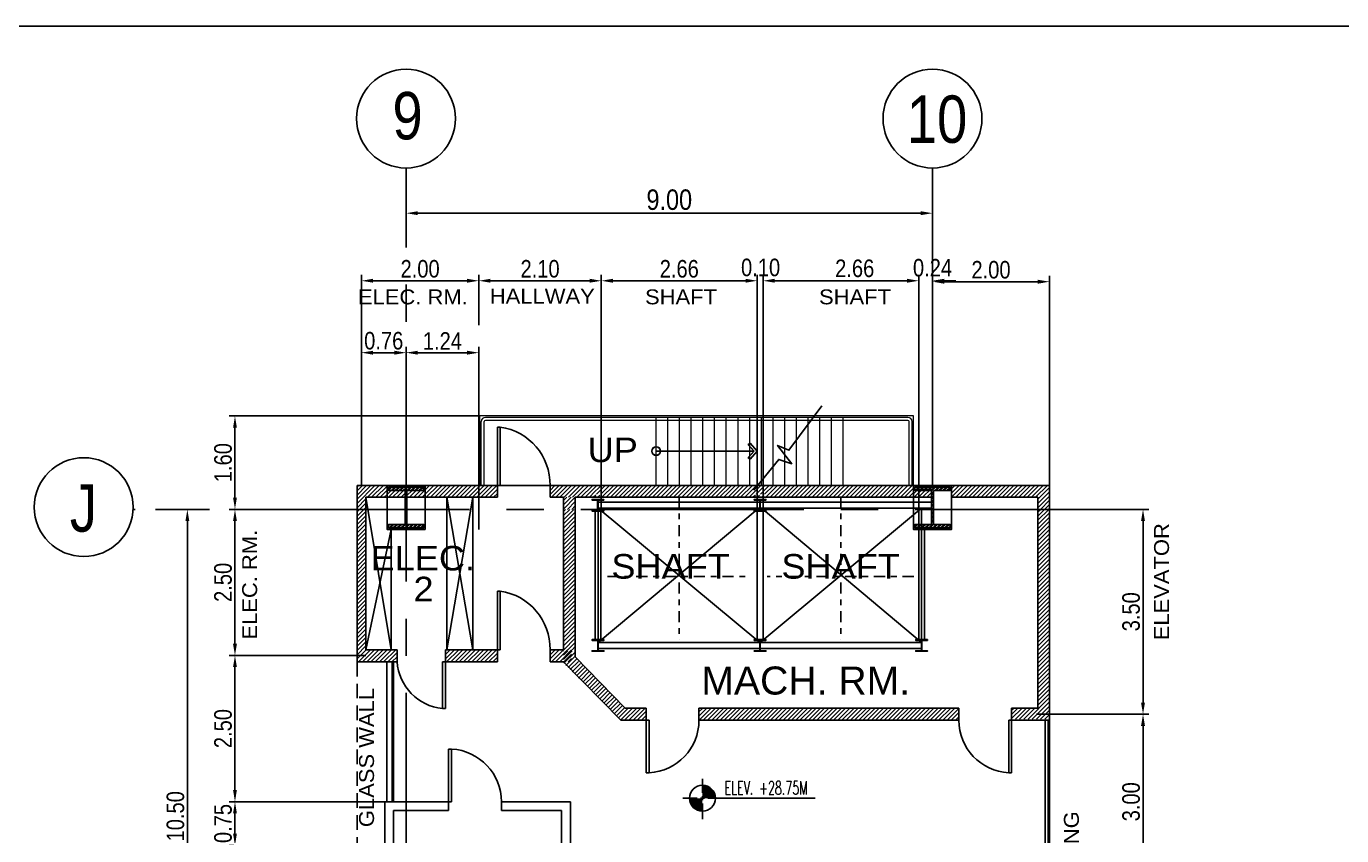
# Model space of a CAD drawing. Header units: millimetres. Extents: x 2148 to 2681, y 758 to 986.
# Drawn here: x 2431.33 to 2453.82, y 893.99 to 907.84 of the extents above; entities that cross this region are included whole.
import ezdxf

# ---------------------------------------------------------------- set-up
doc = ezdxf.new("R2010")
doc.units = ezdxf.units.MM
for name, pattern in [('27-A-2008-DD$0$a1-14 lvl 14-36$0$xa-fp_t1_l14-36$0$HIDDEN', [0.375, 0.25, -0.125]), ('CENTER2', [28.575, 19.05, -3.175, 3.175, -3.175]), ('PHANTOMX2', [5, 2.5, -0.5, 0.5, -0.5, 0.5, -0.5])]:
    doc.linetypes.add(name, pattern=pattern)
for name, color, linetype in [('A-FLOR-STRS', 1, 'Continuous'), ('A-Hatch', 253, 'Continuous'), ('A-Stairs', 1, 'Continuous'), ('A-Wall', 4, 'Continuous'), ('A-wdw-glaz', 2, 'Continuous'), ('ar elev', 2, 'Continuous'), ('at_Entity', 7, 'Continuous'), ('cladding', 2, 'Continuous'), ('COL-EX', 2, 'Continuous'), ('COLUMN', 7, 'Continuous'), ('DIM', 20, 'Continuous'), ('ELAYOUT', 4, 'Continuous'), ('FIXTURE', 1, 'Continuous'), ('grid', 241, 'PHANTOMX2'), ('HATCH', 8, 'Continuous'), ('Layer1', 5, 'Continuous'), ('p-boarder', 2, 'Continuous'), ('QUOTE', 2, 'Continuous'), ('S_GRID LINES', 252, 'Continuous'), ('TEXT', 6, 'Continuous'), ('wall', 4, 'Continuous')]:
    doc.layers.add(name, color=color, linetype=linetype)
doc.styles.add('100', font='SIMPLEX.shx', dxfattribs={"height": 0.25})
doc.styles.add('ARIALNW', font='ARIALN.TTF')
doc.styles.add('MMTX$0$ESMX$0$X-OPTA1D', font='x-opta1d')
doc.styles.add('SWISS', font='swissl.ttf')
doc.dimstyles.new('DIM 100', dxfattribs={"dimtxt": 0.2, "dimasz": 0.2, "dimexe": 0.1, "dimexo": 0, "dimgap": 0.05, "dimtad": 1, "dimzin": 0, "dimdsep": 46, "dimtxsty": 'ARIALNW', "dimcen": 0.09, "dimclrd": 6, "dimclre": 6, "dimclrt": 13, "dimadec": 0, "dimazin": 0, "dimtfac": 1, "dimtofl": 0, "dimtmove": 2, "dimatfit": 3, "dimfxl": 1, "dimtolj": 1, "dimtzin": 0, "dimarcsym": 0})
pattern_1 = [(45, (147.662153, 5.05453), (-0.03367596045, 0.03367596045), []), (45, (147.684603, 5.05453), (-0.03367596045, 0.03367596045), [])]
pattern_2 = [(45, (-16.12157, 2.38115), (-0.0359210245, 0.0359210245), [])]

# ---------------------------------------------------------------- blocks, each defined once
blk = doc.blocks.new('A$C1DB67A09')
at = {"layer": 'wall', "color": 16, "linetype": 'ByBlock', "ltscale": 1.5, "elevation": 0}
blk.add_lwpolyline([(9.492, -81.28), (106.692, -81.28), (106.692, -9.48), (9.492, -9.48)], close=True, dxfattribs=at)
blk = doc.blocks.new('*D2625')
at = {"layer": 'Defpoints', "color": 0, "linetype": 'ByBlock', "ltscale": 0.5, "transparency": 16777216}
for p in [(2446.823, 904.669), (2446.823, 904.642), (2437.823, 904.317)]:
    blk.add_point(p, dxfattribs=at)
at = {"layer": 'ELAYOUT', "color": 6, "linetype": 'ByBlock', "lineweight": -2, "ltscale": 0.5, "transparency": 16777216}
for p, q in [((2437.823, 904.317), (2437.823, 904.742)), ((2438.023, 904.642), (2446.623, 904.642)), ((2446.823, 904.669), (2446.823, 904.542))]:
    blk.add_line(p, q, dxfattribs=at)
at = {"layer": 'ELAYOUT', "color": 6, "linetype": 'ByBlock', "ltscale": 0.5, "transparency": 16777216}
for points in [[(2438.023, 904.675), (2438.023, 904.609), (2437.823, 904.642)], [(2446.623, 904.675), (2446.623, 904.609), (2446.823, 904.642)]]:
    blk.add_solid(points, dxfattribs=at)
at = {"layer": 'ELAYOUT', "color": 13, "linetype": 'ByBlock', "ltscale": 0.5, "transparency": 16777216, "insert": (2442.323, 904.871), "char_height": 0.35, "attachment_point": 5, "style": 'ARIALNW'}
blk.add_mtext('\\A1;9.00', dxfattribs=at)
blk = doc.blocks.new('*D2626')
at = {"layer": 'Defpoints', "color": 0, "transparency": 16777216}
for p in [(2437.059, 902.256), (2437.059, 899.983, 0), (2437.823, 899.983)]:
    blk.add_point(p, dxfattribs=at)
at = {"layer": 'FIXTURE', "color": 6, "lineweight": -2, "transparency": 16777216}
for p, q in [((2437.059, 899.983), (2437.059, 902.356)), ((2437.623, 902.256), (2437.259, 902.256)), ((2437.823, 899.983), (2437.823, 902.356))]:
    blk.add_line(p, q, dxfattribs=at)
at = {"layer": 'FIXTURE', "color": 6, "transparency": 16777216}
for points in [[(2437.259, 902.289), (2437.259, 902.222), (2437.059, 902.256)], [(2437.623, 902.289), (2437.623, 902.222), (2437.823, 902.256)]]:
    blk.add_solid(points, dxfattribs=at)
at = {"layer": 'FIXTURE', "color": 13, "transparency": 16777216, "insert": (2437.441, 902.459), "char_height": 0.3, "attachment_point": 5, "style": 'ARIALNW'}
blk.add_mtext('\\A1;0.76', dxfattribs=at)
blk = doc.blocks.new('*D2627')
at = {"layer": 'Defpoints', "color": 0, "transparency": 16777216}
for p in [(2437.823, 902.256), (2437.823, 901.177, 0), (2439.066, 899.233, 0)]:
    blk.add_point(p, dxfattribs=at)
at = {"layer": 'FIXTURE', "color": 6, "lineweight": -2, "transparency": 16777216}
for p, q in [((2437.823, 901.177), (2437.823, 902.356)), ((2438.866, 902.256), (2438.023, 902.256)), ((2439.066, 899.233), (2439.066, 902.356))]:
    blk.add_line(p, q, dxfattribs=at)
at = {"layer": 'FIXTURE', "color": 6, "transparency": 16777216}
for points in [[(2438.023, 902.289), (2438.023, 902.222), (2437.823, 902.256)], [(2438.866, 902.289), (2438.866, 902.222), (2439.066, 902.256)]]:
    blk.add_solid(points, dxfattribs=at)
at = {"layer": 'FIXTURE', "color": 13, "transparency": 16777216, "insert": (2438.444, 902.456), "char_height": 0.3, "attachment_point": 5, "style": 'ARIALNW'}
blk.add_mtext('\\A1;1.24', dxfattribs=at)
blk = doc.blocks.new('*D2628')
at = {"layer": 'Defpoints', "color": 0, "transparency": 16777216}
for p in [(2436.867, 899.576, 0), (2434.898, 897.077), (2437.134, 897.077)]:
    blk.add_point(p, dxfattribs=at)
at = {"layer": 'FIXTURE', "color": 6, "lineweight": -2, "transparency": 16777216}
for p, q in [((2436.867, 899.576), (2434.798, 899.576)), ((2434.898, 899.376), (2434.898, 897.277)), ((2437.134, 897.077), (2434.798, 897.077))]:
    blk.add_line(p, q, dxfattribs=at)
at = {"layer": 'FIXTURE', "color": 6, "transparency": 16777216}
for points in [[(2434.865, 899.376), (2434.931, 899.376), (2434.898, 899.576)], [(2434.865, 897.277), (2434.931, 897.277), (2434.898, 897.077)]]:
    blk.add_solid(points, dxfattribs=at)
at = {"layer": 'FIXTURE', "color": 13, "transparency": 16777216, "insert": (2434.695, 898.327), "char_height": 0.3, "attachment_point": 5, "rotation": 90, "style": 'ARIALNW'}
blk.add_mtext('\\A1;2.50', dxfattribs=at)
blk = doc.blocks.new('*D2629')
at = {"layer": 'Defpoints', "color": 0, "transparency": 16777216}
for p in [(2448.599, 896.072, 0), (2450.422, 896.072), (2449.25, 893.075)]:
    blk.add_point(p, dxfattribs=at)
at = {"layer": 'FIXTURE', "color": 6, "lineweight": -2, "transparency": 16777216}
for p, q in [((2448.599, 896.072), (2450.522, 896.072)), ((2450.422, 893.275), (2450.422, 895.872)), ((2449.25, 893.075), (2450.522, 893.075))]:
    blk.add_line(p, q, dxfattribs=at)
at = {"layer": 'FIXTURE', "color": 6, "transparency": 16777216}
for points in [[(2450.388, 895.872), (2450.455, 895.872), (2450.422, 896.072)], [(2450.388, 893.275), (2450.455, 893.275), (2450.422, 893.075)]]:
    blk.add_solid(points, dxfattribs=at)
at = {"layer": 'FIXTURE', "color": 13, "transparency": 16777216, "insert": (2450.219, 894.574), "char_height": 0.3, "attachment_point": 5, "rotation": 90, "style": 'ARIALNW'}
blk.add_mtext('\\A1;3.00', dxfattribs=at)
blk = doc.blocks.new('*D2630')
at = {"layer": 'Defpoints', "color": 0, "transparency": 16777216}
for p in [(2447.979, 899.576, 0), (2450.422, 899.576), (2448.599, 896.072, 0)]:
    blk.add_point(p, dxfattribs=at)
at = {"layer": 'FIXTURE', "color": 6, "lineweight": -2, "transparency": 16777216}
for p, q in [((2447.979, 899.576), (2450.522, 899.576)), ((2450.422, 896.272), (2450.422, 899.376)), ((2448.599, 896.072), (2450.522, 896.072))]:
    blk.add_line(p, q, dxfattribs=at)
at = {"layer": 'FIXTURE', "color": 6, "transparency": 16777216}
for points in [[(2450.388, 899.376), (2450.455, 899.376), (2450.422, 899.576)], [(2450.388, 896.272), (2450.455, 896.272), (2450.422, 896.072)]]:
    blk.add_solid(points, dxfattribs=at)
at = {"layer": 'FIXTURE', "color": 13, "transparency": 16777216, "insert": (2450.219, 897.824), "char_height": 0.3, "attachment_point": 5, "rotation": 90, "style": 'ARIALNW'}
blk.add_mtext('\\A1;3.50', dxfattribs=at)
blk = doc.blocks.new('*D2631')
at = {"layer": 'Defpoints', "color": 0, "transparency": 16777216}
for p in [(2443.826, 903.486), (2441.161, 899.558, 0), (2443.826, 899.382, 0)]:
    blk.add_point(p, dxfattribs=at)
at = {"layer": 'FIXTURE', "color": 6, "lineweight": -2, "transparency": 16777216}
for p, q in [((2441.161, 899.558), (2441.161, 903.586)), ((2443.826, 899.382), (2443.826, 903.586)), ((2441.361, 903.486), (2443.626, 903.486))]:
    blk.add_line(p, q, dxfattribs=at)
at = {"layer": 'FIXTURE', "color": 6, "transparency": 16777216}
for points in [[(2441.361, 903.52), (2441.361, 903.453), (2441.161, 903.486)], [(2443.626, 903.52), (2443.626, 903.453), (2443.826, 903.486)]]:
    blk.add_solid(points, dxfattribs=at)
at = {"layer": 'FIXTURE', "color": 13, "transparency": 16777216, "insert": (2442.494, 903.689), "char_height": 0.3, "attachment_point": 5, "style": 'ARIALNW'}
blk.add_mtext('\\A1;2.66', dxfattribs=at)
blk = doc.blocks.new('*D2632')
at = {"layer": 'Defpoints', "color": 0, "transparency": 16777216}
for p in [(2443.926, 903.486), (2443.826, 899.382), (2443.926, 899.382, 0)]:
    blk.add_point(p, dxfattribs=at)
at = {"layer": 'FIXTURE', "color": 6, "lineweight": -2, "transparency": 16777216}
for p, q in [((2443.826, 899.382), (2443.826, 903.586)), ((2443.926, 899.382), (2443.926, 903.586)), ((2443.626, 903.486), (2443.426, 903.486)), ((2444.126, 903.486), (2444.326, 903.486))]:
    blk.add_line(p, q, dxfattribs=at)
at = {"layer": 'FIXTURE', "color": 6, "transparency": 16777216}
for points in [[(2443.626, 903.52), (2443.626, 903.453), (2443.826, 903.486)], [(2444.126, 903.52), (2444.126, 903.453), (2443.926, 903.486)]]:
    blk.add_solid(points, dxfattribs=at)
at = {"layer": 'FIXTURE', "color": 13, "transparency": 16777216, "insert": (2443.884, 903.712), "char_height": 0.3, "attachment_point": 5, "style": 'ARIALNW'}
blk.add_mtext('\\A1;0.10', dxfattribs=at)
blk = doc.blocks.new('*D2633')
at = {"layer": 'Defpoints', "color": 0, "transparency": 16777216}
for p in [(2446.588, 903.486), (2443.926, 899.487), (2446.588, 898.864, 0)]:
    blk.add_point(p, dxfattribs=at)
at = {"layer": 'FIXTURE', "color": 6, "lineweight": -2, "transparency": 16777216}
for p, q in [((2443.926, 899.487), (2443.926, 903.586)), ((2446.588, 898.864), (2446.588, 903.586)), ((2444.126, 903.486), (2446.388, 903.486))]:
    blk.add_line(p, q, dxfattribs=at)
at = {"layer": 'FIXTURE', "color": 6, "transparency": 16777216}
for points in [[(2444.126, 903.52), (2444.126, 903.453), (2443.926, 903.486)], [(2446.388, 903.52), (2446.388, 903.453), (2446.588, 903.486)]]:
    blk.add_solid(points, dxfattribs=at)
at = {"layer": 'FIXTURE', "color": 13, "transparency": 16777216, "insert": (2445.493, 903.697), "char_height": 0.3, "attachment_point": 5, "style": 'ARIALNW'}
blk.add_mtext('\\A1;2.66', dxfattribs=at)
blk = doc.blocks.new('*D2634')
at = {"layer": 'Defpoints', "color": 0, "transparency": 16777216}
for p in [(2446.588, 903.486), (2446.823, 899.983, 0), (2446.588, 898.864, 0)]:
    blk.add_point(p, dxfattribs=at)
at = {"layer": 'FIXTURE', "color": 6, "lineweight": -2, "transparency": 16777216}
for p, q in [((2446.588, 898.864), (2446.588, 903.586)), ((2446.823, 899.983), (2446.823, 903.586)), ((2446.388, 903.486), (2446.188, 903.486)), ((2447.023, 903.486), (2447.223, 903.486))]:
    blk.add_line(p, q, dxfattribs=at)
at = {"layer": 'FIXTURE', "color": 6, "transparency": 16777216}
for points in [[(2446.388, 903.52), (2446.388, 903.453), (2446.588, 903.486)], [(2447.023, 903.52), (2447.023, 903.453), (2446.823, 903.486)]]:
    blk.add_solid(points, dxfattribs=at)
at = {"layer": 'FIXTURE', "color": 13, "transparency": 16777216, "insert": (2446.823, 903.707), "char_height": 0.3, "attachment_point": 5, "style": 'ARIALNW'}
blk.add_mtext('\\A1;0.24', dxfattribs=at)
blk = doc.blocks.new('*D2636')
at = {"layer": 'Defpoints', "color": 0, "transparency": 16777216}
for p in [(2433.54, 899.576, 0), (2433.966, 889.075, 0), (2434.084, 889.075)]:
    blk.add_point(p, dxfattribs=at)
at = {"layer": 'FIXTURE', "color": 6, "lineweight": -2, "transparency": 16777216}
for p, q in [((2433.54, 899.576), (2434.184, 899.576)), ((2434.084, 899.376), (2434.084, 889.275)), ((2433.966, 889.075), (2434.184, 889.075))]:
    blk.add_line(p, q, dxfattribs=at)
at = {"layer": 'FIXTURE', "color": 6, "transparency": 16777216}
for points in [[(2434.051, 899.376), (2434.117, 899.376), (2434.084, 899.576)], [(2434.051, 889.275), (2434.117, 889.275), (2434.084, 889.075)]]:
    blk.add_solid(points, dxfattribs=at)
at = {"layer": 'FIXTURE', "color": 13, "transparency": 16777216, "insert": (2433.881, 894.326), "char_height": 0.3, "attachment_point": 5, "rotation": 90, "style": 'ARIALNW'}
blk.add_mtext('\\A1;10.50', dxfattribs=at)
blk = doc.blocks.new('*D2639')
at = {"layer": 'Defpoints', "color": 0, "transparency": 16777216}
for p in [(2434.898, 897.077), (2435.458, 897.077), (2437.585, 894.575, 0)]:
    blk.add_point(p, dxfattribs=at)
at = {"layer": 'FIXTURE', "color": 6, "lineweight": -2, "transparency": 16777216}
for p, q in [((2435.458, 897.077), (2434.798, 897.077)), ((2434.898, 894.775), (2434.898, 896.877)), ((2437.585, 894.575), (2434.798, 894.575))]:
    blk.add_line(p, q, dxfattribs=at)
at = {"layer": 'FIXTURE', "color": 6, "transparency": 16777216}
for points in [[(2434.865, 896.877), (2434.931, 896.877), (2434.898, 897.077)], [(2434.865, 894.775), (2434.931, 894.775), (2434.898, 894.575)]]:
    blk.add_solid(points, dxfattribs=at)
at = {"layer": 'FIXTURE', "color": 13, "transparency": 16777216, "insert": (2434.695, 895.826), "char_height": 0.3, "attachment_point": 5, "rotation": 90, "style": 'ARIALNW'}
blk.add_mtext('\\A1;2.50', dxfattribs=at)
blk = doc.blocks.new('*D2640')
at = {"layer": 'Defpoints', "color": 0, "transparency": 16777216}
for p in [(2437.059, 903.486), (2439.066, 902.889), (2437.059, 901.979, 0)]:
    blk.add_point(p, dxfattribs=at)
at = {"layer": 'FIXTURE', "color": 6, "lineweight": -2, "transparency": 16777216}
for p, q in [((2437.059, 901.979), (2437.059, 903.586)), ((2439.066, 902.889), (2439.066, 903.586)), ((2438.866, 903.486), (2437.259, 903.486))]:
    blk.add_line(p, q, dxfattribs=at)
at = {"layer": 'FIXTURE', "color": 6, "transparency": 16777216}
for points in [[(2437.259, 903.52), (2437.259, 903.453), (2437.059, 903.486)], [(2438.866, 903.52), (2438.866, 903.453), (2439.066, 903.486)]]:
    blk.add_solid(points, dxfattribs=at)
at = {"layer": 'FIXTURE', "color": 13, "transparency": 16777216, "insert": (2438.063, 903.689), "char_height": 0.3, "attachment_point": 5, "style": 'ARIALNW'}
blk.add_mtext('\\A1;2.00', dxfattribs=at)
blk = doc.blocks.new('*D2641')
at = {"layer": 'Defpoints', "color": 0, "transparency": 16777216}
for p in [(2441.161, 903.486), (2439.066, 902.727), (2441.161, 902.58)]:
    blk.add_point(p, dxfattribs=at)
at = {"layer": 'FIXTURE', "color": 6, "lineweight": -2, "transparency": 16777216}
for p, q in [((2439.066, 902.727), (2439.066, 903.586)), ((2441.161, 902.58), (2441.161, 903.586)), ((2439.266, 903.486), (2440.961, 903.486))]:
    blk.add_line(p, q, dxfattribs=at)
at = {"layer": 'FIXTURE', "color": 6, "transparency": 16777216}
for points in [[(2439.266, 903.52), (2439.266, 903.453), (2439.066, 903.486)], [(2440.961, 903.52), (2440.961, 903.453), (2441.161, 903.486)]]:
    blk.add_solid(points, dxfattribs=at)
at = {"layer": 'FIXTURE', "color": 13, "transparency": 16777216, "insert": (2440.114, 903.689), "char_height": 0.3, "attachment_point": 5, "style": 'ARIALNW'}
blk.add_mtext('\\A1;2.10', dxfattribs=at)
blk = doc.blocks.new('*D2649')
at = {"layer": 'Defpoints', "color": 0, "transparency": 16777216}
for p in [(2434.898, 901.173), (2439.084, 901.173, 0), (2436.205, 899.576, 0)]:
    blk.add_point(p, dxfattribs=at)
at = {"layer": 'FIXTURE', "color": 6, "lineweight": -2, "transparency": 16777216}
for p, q in [((2439.084, 901.173), (2434.798, 901.173)), ((2434.898, 899.776), (2434.898, 900.973)), ((2436.205, 899.576), (2434.798, 899.576))]:
    blk.add_line(p, q, dxfattribs=at)
at = {"layer": 'FIXTURE', "color": 6, "transparency": 16777216}
for points in [[(2434.865, 900.973), (2434.931, 900.973), (2434.898, 901.173)], [(2434.865, 899.776), (2434.931, 899.776), (2434.898, 899.576)]]:
    blk.add_solid(points, dxfattribs=at)
at = {"layer": 'FIXTURE', "color": 13, "transparency": 16777216, "insert": (2434.695, 900.375), "char_height": 0.3, "attachment_point": 5, "rotation": 90, "style": 'ARIALNW'}
blk.add_mtext('\\A1;1.60', dxfattribs=at)
blk = doc.blocks.new('*D2650')
at = {"layer": 'Defpoints', "color": 0, "transparency": 16777216}
for p in [(2446.823, 903.47), (2446.823, 900.814, 0), (2448.823, 899.983, 0)]:
    blk.add_point(p, dxfattribs=at)
at = {"layer": 'FIXTURE', "color": 6, "lineweight": -2, "transparency": 16777216}
for p, q in [((2446.823, 900.814), (2446.823, 903.57)), ((2448.823, 899.983), (2448.823, 903.57)), ((2448.623, 903.47), (2447.023, 903.47))]:
    blk.add_line(p, q, dxfattribs=at)
at = {"layer": 'FIXTURE', "color": 6, "transparency": 16777216}
for points in [[(2447.023, 903.503), (2447.023, 903.436), (2446.823, 903.47)], [(2448.623, 903.503), (2448.623, 903.436), (2448.823, 903.47)]]:
    blk.add_solid(points, dxfattribs=at)
at = {"layer": 'FIXTURE', "color": 13, "transparency": 16777216, "insert": (2447.823, 903.673), "char_height": 0.3, "attachment_point": 5, "style": 'ARIALNW'}
blk.add_mtext('\\A1;2.00', dxfattribs=at)
blk = doc.blocks.new('*D2711')
at = {"layer": 'Defpoints', "color": 0, "transparency": 16777216}
for p in [(2436.561, 894.575, 0), (2434.898, 893.828), (2436.561, 893.828, 0)]:
    blk.add_point(p, dxfattribs=at)
at = {"layer": 'FIXTURE', "color": 6, "lineweight": -2, "transparency": 16777216}
for p, q in [((2436.561, 894.575), (2434.798, 894.575)), ((2434.898, 894.375), (2434.898, 894.028)), ((2436.561, 893.828), (2434.798, 893.828))]:
    blk.add_line(p, q, dxfattribs=at)
at = {"layer": 'FIXTURE', "color": 6, "transparency": 16777216}
for points in [[(2434.865, 894.375), (2434.931, 894.375), (2434.898, 894.575)], [(2434.865, 894.028), (2434.931, 894.028), (2434.898, 893.828)]]:
    blk.add_solid(points, dxfattribs=at)
at = {"layer": 'FIXTURE', "color": 13, "transparency": 16777216, "insert": (2434.695, 894.202), "char_height": 0.3, "attachment_point": 5, "rotation": 90, "style": 'ARIALNW'}
blk.add_mtext('\\A1;0.75', dxfattribs=at)

msp = doc.modelspace()

# ---------------------------------------------------------------- hatches: boundary and pattern name
at = {"layer": 'A-Hatch'}
h = msp.add_hatch(dxfattribs=at)
h.set_pattern_fill('ANSI32', color=256, scale=0.005, style=0)
h.set_pattern_definition(pattern_1)
h.paths.add_polyline_path([(2437.8377137, 899.8980359), (2438.1227137, 899.8980359), (2438.1227137, 899.9580359), (2437.5227137, 899.9580359), (2437.5227137, 899.8980359), (2437.8077137, 899.8980359), (2437.8077137, 899.3180359), (2437.5227137, 899.3180359), (2437.5227137, 899.2580359), (2438.1227137, 899.2580359), (2438.1227137, 899.3180359), (2437.8377137, 899.3180359)])
h = msp.add_hatch(dxfattribs=at)
h.set_pattern_fill('ANSI32', color=256, scale=0.005, style=0)
h.set_pattern_definition(pattern_1)
h.paths.add_polyline_path([(2446.8377137, 899.8980359), (2447.1227137, 899.8980359), (2447.1227137, 899.9580359), (2446.5227137, 899.9580359), (2446.5227137, 899.8980359), (2446.8077137, 899.8980359), (2446.8077137, 899.3180359), (2446.5227137, 899.3180359), (2446.5227137, 899.2580359), (2447.1227137, 899.2580359), (2447.1227137, 899.3180359), (2446.8377137, 899.3180359)])
at = {"layer": 'HATCH'}
h = msp.add_hatch(dxfattribs=at)
h.set_pattern_fill('ANSI31', color=256, scale=0.016, style=0)
h.set_pattern_definition(pattern_2)
h.paths.add_polyline_path([(2436.984304, 899.9830359), (2436.984304, 899.5762642), (2437.134304, 899.5762642), (2437.134304, 899.7820993), (2437.4977137, 899.7820993), (2437.4977137, 899.9830359)])
h = msp.add_hatch(dxfattribs=at)
h.set_pattern_fill('ANSI31', color=256, scale=0.016, style=0)
h.set_pattern_definition(pattern_2)
h.paths.add_polyline_path([(2437.8077137, 899.7820993), (2437.8077137, 899.8980359), (2437.5227137, 899.8980359), (2437.5227137, 899.9580359), (2437.8227137, 899.9580359), (2437.8227137, 899.9830359), (2437.4977137, 899.9830359), (2437.4977137, 899.7820993)])
h = msp.add_hatch(dxfattribs=at)
h.set_pattern_fill('ANSI31', color=256, scale=0.016, style=0)
h.set_pattern_definition(pattern_2)
h.paths.add_polyline_path([(2438.1477137, 899.9830359), (2438.1477137, 899.7830359), (2439.383791, 899.7830359), (2439.383791, 899.9830359)])
h.paths.add_polyline_path([(2437.8377137, 899.8980359), (2437.8377137, 899.7830359), (2438.1477137, 899.7830359), (2438.1477137, 899.9830359), (2437.8377137, 899.9830359), (2437.8227137, 899.9830359), (2437.8227137, 899.9580359), (2438.1227137, 899.9580359), (2438.1227137, 899.8980359)])
h = msp.add_hatch(dxfattribs=at)
h.set_pattern_fill('ANSI31', color=256, scale=0.016, style=0)
h.set_pattern_definition([(45, (-16.12157, 2.467364), (-0.0359210245, 0.0359210245), [])])
h.paths.add_polyline_path([(2440.283791, 899.9830359), (2440.283791, 899.7830359), (2441.0983462, 899.7830359), (2441.0983462, 899.8079826), (2441.096787, 899.8142194), (2441.0921095, 899.8188969), (2441.0858728, 899.8204561), (2441.0032363, 899.8204561), (2441.0032363, 899.8329295), (2441.2028111, 899.8329295), (2441.2028111, 899.8204561), (2441.1201747, 899.8204561), (2441.113938, 899.8188969), (2441.1092604, 899.8142194), (2441.1061421, 899.8079826), (2441.1061421, 899.7830359), (2443.8712097, 899.7830359), (2443.8712097, 899.8079827), (2443.8696505, 899.8142194), (2443.864973, 899.8188969), (2443.8587362, 899.8204561), (2443.7745406, 899.8204561), (2443.7745406, 899.8329295), (2443.9756746, 899.8329295), (2443.9756746, 899.8204561), (2443.8930382, 899.8204561), (2443.8852423, 899.8188969), (2443.8805647, 899.8142194), (2443.8790056, 899.8079827), (2443.8790056, 899.7830359), (2446.4977137, 899.7830359), (2446.4977137, 899.9830359)])
h = msp.add_hatch(dxfattribs=at)
h.set_pattern_fill('ANSI31', color=256, scale=0.016, style=0)
h.set_pattern_definition(pattern_2)
h.paths.add_polyline_path([(2447.1477137, 899.9830359), (2447.1477137, 899.7830359), (2448.6227137, 899.7830359), (2448.6227137, 899.5762642), (2448.8227137, 899.5762642), (2448.8227137, 899.9830359)])
h = msp.add_hatch(dxfattribs=at)
h.set_pattern_fill('ANSI31', color=256, scale=0.016, style=0)
h.set_pattern_definition([(45, (-15.94442, 2.38115), (-0.0359210245, 0.0359210245), [])])
h.paths.add_polyline_path([(2440.7159206, 899.7830359), (2440.5159206, 899.7830359), (2440.5159206, 899.5762642), (2440.7159206, 899.5762642)])
h = msp.add_hatch(dxfattribs=at)
h.set_pattern_fill('ANSI31', color=256, scale=0.016, style=0)
h.set_pattern_definition([(45, (-2215.07523, -1021.244374), (-0.0359210245, 0.0359210245), [])])
h.paths.add_polyline_path([(2446.4977137, 899.9330359), (2446.8077448, 899.9330359), (2446.8077448, 899.7830359), (2446.4977137, 899.7830359)])
h = msp.add_hatch(dxfattribs=at)
h.set_pattern_fill('ANSI31', color=256, scale=0.016, style=0)
h.set_pattern_definition(pattern_2)
h.paths.add_polyline_path([(2438.494545, 897.1755525), (2438.494545, 896.9690528), (2439.383791, 896.9690528), (2439.383791, 897.1755525)])
h.paths.add_polyline_path([(2437.134304, 897.1755525), (2437.134304, 899.5762642), (2436.984304, 899.5762642), (2436.984304, 896.9690528), (2437.6694996, 896.9690528), (2437.6694996, 897.1755525)])
h = msp.add_hatch(dxfattribs=at)
h.set_pattern_fill('ANSI31', color=256, scale=0.016, style=0)
h.set_pattern_definition(pattern_2)
h.paths.add_polyline_path([(2440.5143981, 897.1755525), (2440.7143981, 897.1755525), (2440.7143981, 899.5762642), (2440.5143981, 899.5762642)])
h = msp.add_hatch(dxfattribs=at)
h.set_pattern_fill('ANSI31', color=256, scale=0.016, style=0)
h.set_pattern_definition(pattern_2)
h.paths.add_polyline_path([(2448.6227137, 899.5762642), (2448.6227137, 896.1755525), (2448.1760932, 896.1755525), (2448.1760932, 895.9890528), (2448.8227137, 895.9890528), (2448.8227137, 899.5762642)])
h = msp.add_hatch(dxfattribs=at)
h.set_pattern_fill('ANSI31', color=256, scale=0.016, style=0)
h.set_pattern_definition([(45, (-15.983336, 2.38115), (-0.0359210245, 0.0359210245), [])])
h.paths.add_polyline_path([(2440.283791, 897.1755525), (2440.283791, 896.9690528), (2440.6526308, 896.9690528), (2440.6526308, 897.1755525)])
h = msp.add_hatch(dxfattribs=at)
h.set_pattern_fill('ANSI31', color=256, scale=0.016, style=0)
h.set_pattern_definition([(45, (-16.12157, 2.36115), (-0.0359210245, 0.0359210245), [])])
h.paths.add_polyline_path([(2441.9280123, 895.9690528), (2441.9280123, 896.1755525), (2441.5707412, 896.1755525), (2440.7143981, 897.0318955), (2440.7143981, 897.1555525), (2440.5143981, 897.1555525), (2440.5143981, 896.9490528), (2441.4943981, 895.9690528)])
h = msp.add_hatch(dxfattribs=at)
h.set_pattern_fill('ANSI31', color=256, scale=0.016, style=0)
h.set_pattern_definition(pattern_2)
h.paths.add_polyline_path([(2447.2732068, 895.9690528), (2447.2732068, 896.1755525), (2442.8308987, 896.1755525), (2442.8308987, 895.9690528)])
at = {"layer": 'Layer1'}
for points in [[(2442.890639, 894.856955), (2442.8904034, 894.6349513), (2443.1124071, 894.6347157, 0.4142135624)], [(2442.8902017, 894.4118478), (2442.8904209, 894.6343526), (2442.6684336, 894.6340871, 0.4142135624)]]:
    msp.add_hatch(color=32, dxfattribs=at).paths.add_polyline_path(points)

# ---------------------------------------------------------------- linework, layer by layer
for p, q in [((2439.383791, 899.9830359, 0), (2439.383791, 900.9830359, 0)), ((2439.383791, 900.9830359, 0), (2439.433791, 900.9830359, 0)), ((2439.433791, 900.9830359, 0), (2439.433791, 899.9830359, 0)), ((2439.433791, 899.9830359, 0), (2439.383791, 899.9830359, 0)), ((2438.5216427, 897.1755525, 0), (2438.5216427, 899.7830359, 0)), ((2438.9660105, 897.1755525, 0), (2438.9660105, 899.7830359, 0)), ((2437.5693185, 897.1755525, 0), (2437.5693185, 899.2330359, 0)), ((2439.383791, 897.1755525, 0), (2439.383791, 898.1755525, 0)), ((2439.383791, 898.1755525, 0), (2439.433791, 898.1755525, 0)), ((2439.433791, 898.1755525, 0), (2439.433791, 897.1755525, 0)), ((2439.433791, 897.1755525, 0), (2439.383791, 897.1755525, 0)), ((2438.444545, 896.1690528, 0), (2438.444545, 896.9690528, 0)), ((2438.444545, 896.9690528, 0), (2438.494545, 896.9690528, 0)), ((2438.494545, 896.9690528, 0), (2438.494545, 896.1690528, 0)), ((2438.494545, 896.1690528, 0), (2438.444545, 896.1690528, 0)), ((2441.9280123, 895.9690528, 0), (2441.9280123, 895.0690528, 0)), ((2441.9780123, 895.9690528, 0), (2441.9280123, 895.9690528, 0)), ((2441.9780123, 895.0690528, 0), (2441.9780123, 895.9690528, 0)), ((2448.1260932, 895.0690528, 0), (2448.1260932, 895.9690528, 0)), ((2448.1260932, 895.9690528, 0), (2448.1760932, 895.9690528, 0)), ((2448.1760932, 895.9690528, 0), (2448.1760932, 895.0690528, 0)), ((2438.5510831, 894.5754555, 0), (2438.5510831, 895.4754555, 0)), ((2438.5510831, 895.4754555, 0), (2438.6010831, 895.4754555, 0)), ((2438.6010831, 895.4754555, 0), (2438.6010831, 894.5754555, 0)), ((2441.9280123, 895.0690528, 0), (2441.9780123, 895.0690528, 0)), ((2448.1760932, 895.0690528, 0), (2448.1260932, 895.0690528, 0)), ((2438.6010831, 894.5754555, 0), (2438.5510831, 894.5754555, 0))]:
    msp.add_line(p, q)
for centre in [(2437.8227137, 906.2601333, 0), (2446.8227137, 906.2601333, 0), (2432.3126921, 899.6138787, 0)]:
    msp.add_circle(centre, 0.8452448)
at = {"layer": 'A-FLOR-STRS', "linetype": '27-A-2008-DD$0$a1-14 lvl 14-36$0$xa-fp_t1_l14-36$0$HIDDEN'}
msp.add_line((2436.984304, 896.9690528, 0), (2436.984304, 888.6980359, 0), dxfattribs=at)
at = {"layer": 'A-Stairs'}
for p, q in [((2440.283791, 899.9830359, 0), (2439.383791, 899.9830359, 0)), ((2441.1076996, 899.5970362, 0), (2443.8712097, 897.2972487, 0)), ((2441.1077013, 897.2972486, 0), (2443.8259935, 899.5762642, 0)), ((2443.8790056, 897.2972487, 0), (2446.632514, 899.5970362, 0)), ((2443.9257809, 899.5762642, 0), (2446.632514, 897.2972487, 0))]:
    msp.add_line(p, q, dxfattribs=at)
msp.add_lwpolyline([(2443.7674211, 899.9033282), (2444.1930736, 900.43129), (2444.4159121, 900.356223), (2444.1730403, 900.6689976), (2444.3683407, 900.5864245), (2444.9327078, 901.346655)], dxfattribs=at)
at = {"layer": 'A-Stairs', "elevation": -0.0000001}
msp.add_lwpolyline([(2442.0977137, 900.5705359), (2443.7719671, 900.5705359)], dxfattribs=at)
at = {"layer": 'A-Stairs', "elevation": 0}
msp.add_lwpolyline([(2446.632514, 897.2972487), (2441.1077013, 897.2972487), (2441.1077013, 899.5970362), (2446.632514, 899.5970362)], close=True, dxfattribs=at)
at = {"layer": 'A-Wall', "ltscale": 10}
for p, q in [((2436.984304, 896.9690528, 0), (2436.984304, 899.9830359, 0)), ((2437.4977137, 899.9830359, 0), (2436.984304, 899.9830359, 0)), ((2437.4977137, 899.9830359, 0), (2437.4604354, 899.9830359, 0)), ((2439.383791, 899.9830359, 0), (2439.383791, 899.7830359, 0)), ((2440.283791, 899.9830359, 0), (2440.283791, 899.7830359, 0)), ((2437.134304, 897.1755525, 0), (2437.134304, 899.7820993)), ((2437.8077137, 899.7820993, 0), (2437.134304, 899.7820993, 0)), ((2440.5143981, 899.7830359, 0), (2440.5143981, 897.1755525, 0)), ((2440.5143981, 899.7830359, 0), (2440.5143981, 897.1755525, 0)), ((2440.5143981, 899.7830359, 0), (2440.5143981, 897.1755525, 0)), ((2440.5143981, 899.7830359, 0), (2440.5143981, 897.1755525, 0)), ((2440.7143981, 899.7830359, 0), (2440.7143981, 897.0518955, 0)), ((2440.7143981, 899.7830359, 0), (2440.7143981, 897.0518955, 0)), ((2437.6694996, 897.1755525, 0), (2437.134304, 897.1755525, 0)), ((2437.6694996, 897.1755525, 0), (2437.6694996, 896.9690528, 0)), ((2438.494545, 897.1755525, 0), (2438.494545, 896.9690528, 0)), ((2439.383791, 897.1755525, 0), (2438.494545, 897.1755525, 0)), ((2439.383791, 897.1755525, 0), (2439.383791, 896.9690528, 0)), ((2440.283791, 897.1755525, 0), (2440.283791, 896.9690528, 0)), ((2440.5143981, 897.1755525, 0), (2440.283791, 897.1755525, 0)), ((2441.5707412, 896.1755525, 0), (2440.7143981, 897.0518955, 0)), ((2437.6694996, 896.9690528, 0), (2436.984304, 896.9690528, 0)), ((2439.383791, 896.9690528, 0), (2438.494545, 896.9690528, 0)), ((2440.283791, 896.9690528, 0), (2440.5143981, 896.9690528, 0)), ((2441.4943981, 895.9690528, 0), (2440.5143981, 896.9690528, 0)), ((2441.9280123, 896.1755525, 0), (2441.5707412, 896.1755525, 0)), ((2441.9280123, 896.1755525, 0), (2441.9280123, 895.9690528, 0)), ((2442.8308987, 896.1755525, 0), (2442.8308987, 895.9690528, 0)), ((2447.2732068, 896.1755525, 0), (2442.8308987, 896.1755525, 0)), ((2447.2732068, 896.1755525, 0), (2447.2732068, 895.9690528, 0)), ((2448.6227137, 896.1755525, 0), (2448.1760932, 896.1755525, 0)), ((2448.1760932, 896.1755525, 0), (2448.1760932, 895.9690528, 0)), ((2441.9280123, 895.9690528, 0), (2441.4943981, 895.9690528, 0)), ((2447.2732068, 895.9690528, 0), (2442.8308987, 895.9690528, 0)), ((2448.8227137, 895.9690528, 0), (2448.1760932, 895.9690528, 0)), ((2438.5510831, 894.5754555, 0), (2437.4601821, 894.5754489, 0)), ((2437.4601821, 894.5754486, 0), (2437.4601821, 891.3236136, 0)), ((2438.5510831, 894.4254555, 0), (2438.5510831, 894.5754555, 0)), ((2440.6317462, 894.5754663, 0), (2439.4539694, 894.5754605, 0)), ((2439.4539694, 894.4254605, 0), (2439.4539694, 894.5754555, 0)), ((2438.5510831, 894.4254555, 0), (2437.6101821, 894.4254497, 0)), ((2437.6101821, 894.4254497, 0), (2437.6101821, 891.4781362, 0)), ((2440.48173, 894.4254654, 0), (2439.4539694, 894.4254605, 0)), ((2440.48173, 894.4254654, 0), (2440.4817453, 891.6281362))]:
    msp.add_line(p, q, dxfattribs=at)
at = {"layer": 'A-Wall'}
msp.add_line((2440.6317462, 891.3236136, 0.0000001), (2440.6317462, 894.5754663, 0), dxfattribs=at)
at = {"layer": 'A-wdw-glaz', "ltscale": 10}
for p, q in [((2437.5851812, 894.5754496, 0), (2437.5851812, 896.9690528, 0)), ((2437.6101812, 894.5754497, 0), (2437.6101812, 896.9690528, 0))]:
    msp.add_line(p, q, dxfattribs=at)
at = {"layer": 'ar elev', "color": 8, "linetype": 'CENTER2', "ltscale": 0.01}
for p, q in [((2442.4944555, 899.796611, 0), (2442.4944555, 897.3424648, 0)), ((2445.2557598, 899.7966111, 0), (2445.2557598, 897.3424648, 0)), ((2441.2689416, 898.4292119, 0), (2443.7199694, 898.4292119, 0)), ((2446.5018641, 898.4292119, 0), (2443.9959439, 898.4292119, 0))]:
    msp.add_line(p, q, dxfattribs=at)
at = {"layer": 'ar elev', "elevation": 0}
for points in [[(2441.2028111, 899.7467173), (2441.0032363, 899.7467173), (2441.0032363, 899.7342439), (2441.0858728, 899.7342439), (2441.0921095, 899.7326847), (2441.096787, 899.7280072), (2441.0983462, 899.7217705), (2441.0983462, 899.5720894), (2441.096787, 899.5658527), (2441.0921095, 899.5596159), (2441.0858728, 899.5580568), (2441.0032363, 899.5580568), (2441.0032363, 899.5471425), (2441.2028111, 899.5471425), (2441.2028111, 899.5580568), (2441.1201747, 899.5580568), (2441.113938, 899.5596159), (2441.1092604, 899.5658527), (2441.1061421, 899.5720894), (2441.1061421, 899.7217705), (2441.1092604, 899.7280072), (2441.113938, 899.7326847), (2441.1201747, 899.7342439), (2441.2028111, 899.7342439)], [(2443.8930382, 899.7342439), (2443.9756746, 899.7342439), (2443.9756746, 899.7467173), (2443.7745406, 899.7467173), (2443.7745406, 899.7342439), (2443.8587362, 899.7342439), (2443.864973, 899.7326847), (2443.8696505, 899.7280072), (2443.8712097, 899.7217705), (2443.8712097, 899.5720894), (2443.8696505, 899.5658527), (2443.864973, 899.559616), (2443.8587362, 899.5580568), (2443.7745406, 899.5580568), (2443.7745406, 899.5471426), (2443.9756746, 899.5471426), (2443.9756746, 899.5580568), (2443.8930382, 899.5580568), (2443.8852423, 899.559616), (2443.8805647, 899.5658527), (2443.8790056, 899.5720894), (2443.8790056, 899.7217705), (2443.8805647, 899.7280072), (2443.8852423, 899.7326847)], [(2443.8805647, 899.5658527), (2443.8790056, 899.5720894), (2443.8790056, 899.7217705), (2443.8805647, 899.7280072), (2443.8852423, 899.7326847), (2443.8930382, 899.7342439), (2443.9756746, 899.7342439), (2443.9756746, 899.7467173), (2443.7745406, 899.7467173), (2443.7745406, 899.7342439), (2443.8587362, 899.7342439), (2443.864973, 899.7326847), (2443.8696505, 899.7280072), (2443.8712097, 899.7217705), (2443.8712097, 899.5720894), (2443.8696505, 899.5658527), (2443.864973, 899.559616), (2443.8587362, 899.5580568), (2443.7745406, 899.5580568), (2443.7745406, 899.5471426), (2443.9756746, 899.5471426), (2443.9756746, 899.5580568), (2443.8930382, 899.5580568), (2443.8852423, 899.559616)], [(2441.2043703, 897.3471423), (2441.0032364, 897.3471423), (2441.0032364, 897.3346689), (2441.0858728, 897.3346689), (2441.0936687, 897.3331097), (2441.0983462, 897.3284322), (2441.0999054, 897.3221955), (2441.0999054, 897.1725144), (2441.0983462, 897.1647185), (2441.0936687, 897.160041), (2441.0858728, 897.1584818), (2441.0032364, 897.1584818), (2441.0032364, 897.1475675), (2441.2043703, 897.1475675), (2441.2043703, 897.1584818), (2441.1201747, 897.1584818), (2441.113938, 897.160041), (2441.1092605, 897.1647185), (2441.1077013, 897.1725144), (2441.1077013, 897.3221955), (2441.1092605, 897.3284322), (2441.113938, 897.3331097), (2441.1201747, 897.3346689), (2441.2043703, 897.3346689)], [(2443.8930382, 897.3346689), (2443.9756746, 897.3346689), (2443.9756746, 897.3471424), (2443.7745407, 897.3471424), (2443.7745407, 897.3346689), (2443.8587363, 897.3346689), (2443.864973, 897.3331098), (2443.8696505, 897.3284322), (2443.8712097, 897.3221955), (2443.8712097, 897.1725144), (2443.8696505, 897.1647185), (2443.864973, 897.160041), (2443.8587363, 897.1584818), (2443.7745407, 897.1584818), (2443.7745407, 897.1475676), (2443.9756746, 897.1475676), (2443.9756746, 897.1584818), (2443.8930382, 897.1584818), (2443.8852423, 897.160041), (2443.8805648, 897.1647185), (2443.8790056, 897.1725144), (2443.8790056, 897.3221955), (2443.8805648, 897.3284322), (2443.8852423, 897.3331098)], [(2446.7369789, 897.3471424), (2446.5374041, 897.3471424), (2446.5374041, 897.334669), (2446.6200406, 897.334669), (2446.6262773, 897.3331098), (2446.6309548, 897.3284323), (2446.632514, 897.3221955), (2446.632514, 897.1725145), (2446.6309548, 897.1647186), (2446.6262773, 897.160041), (2446.6200406, 897.1584818), (2446.5374041, 897.1584818), (2446.5374041, 897.1475676), (2446.7369789, 897.1475676), (2446.7369789, 897.1584819), (2446.6543425, 897.1584818), (2446.6481058, 897.160041), (2446.6434282, 897.1647186), (2446.6403099, 897.1725145), (2446.6403099, 897.3221955), (2446.6434282, 897.3284323), (2446.6481058, 897.3331098), (2446.6543425, 897.334669), (2446.7369789, 897.334669)]]:
    msp.add_lwpolyline(points, close=True, dxfattribs=at)
at = {"layer": 'ar elev', "color": 3, "elevation": 0}
for points in [[(2441.1529174, 899.5471425), (2441.05313, 899.5471425), (2441.0531301, 897.3471423), (2441.1529175, 897.3471423)], [(2443.8712097, 899.6968236), (2441.1077013, 899.6968236), (2441.1077013, 899.5970362), (2443.8712097, 899.5970363)], [(2443.9257809, 899.5471426), (2443.8259935, 899.5471426), (2443.8259935, 897.3471424), (2443.9257809, 897.3471424)], [(2446.8077137, 899.6968237), (2443.8790056, 899.6968236), (2443.8790056, 899.5970363), (2446.8077137, 899.5970363)], [(2446.6873234, 899.2580359), (2446.587536, 899.2580359), (2446.5875361, 897.3471424), (2446.6873235, 897.3471424)]]:
    msp.add_lwpolyline(points, close=True, dxfattribs=at)
for points in [[(2441.8021805, 897.2972486), (2441.1077013, 897.2972486), (2441.1077013, 897.1974612), (2441.8021805, 897.1974612)], [(2441.8021805, 897.1974612), (2441.8021805, 897.1974612), (2443.8712097, 897.1974613), (2443.8712097, 897.2972487), (2441.8021805, 897.2972486)], [(2444.5634847, 897.2972487), (2443.8790056, 897.2972487), (2443.8790056, 897.1974613), (2444.5634847, 897.1974613)], [(2444.5634847, 897.1974613), (2446.632514, 897.1974613), (2446.632514, 897.2972487), (2444.5634847, 897.2972487)]]:
    msp.add_lwpolyline(points, dxfattribs=at)
at = {"layer": 'at_Entity', "color": 7, "lineweight": 9}
for p, q in [((2439.083791, 899.9830359, 0), (2439.083791, 901.1730359, 0)), ((2446.4977137, 901.1730359, 0), (2439.083791, 901.1730359, 0)), ((2439.108791, 899.9830359, 0), (2439.108791, 901.0780359, 0)), ((2439.158791, 899.9830359, 0), (2439.158791, 901.0780359, 0)), ((2446.4030179, 901.1480359, 0), (2439.178791, 901.1480359, 0)), ((2446.4027137, 901.0980359, 0), (2439.178791, 901.0980359, 0)), ((2442.0977137, 899.9830359, -0.0000001), (2442.0977137, 901.1480359, -0.0000001)), ((2442.2977137, 899.9830359, 0), (2442.2977137, 901.1480359, 0)), ((2442.4977137, 899.9830359, 0), (2442.4977137, 901.1480359, 0)), ((2442.6977137, 899.9830359, 0), (2442.6977137, 901.1480359, 0)), ((2442.8977137, 899.9830359, 0), (2442.8977137, 901.1480359, 0)), ((2443.0977137, 899.9830359, 0), (2443.0977137, 901.1480359, 0)), ((2443.2977137, 899.9830359, 0), (2443.2977137, 901.1480359, 0)), ((2443.4977137, 899.9830359, 0), (2443.4977137, 901.1480359, 0)), ((2443.6977137, 899.9830359, 0), (2443.6977137, 901.1480359, 0)), ((2443.8977137, 899.9830359, 0), (2443.8977137, 901.1480359, 0)), ((2444.0977137, 899.9830359, 0), (2444.0977137, 901.1480359, 0)), ((2444.2977137, 899.9830359, 0), (2444.2977137, 901.1480359, 0)), ((2444.4977137, 899.9830359, 0), (2444.4977137, 901.1480359, 0)), ((2444.6977137, 899.9830359, 0), (2444.6977137, 901.1480359, 0)), ((2444.8977137, 899.9830359, 0), (2444.8977137, 901.1480359, 0)), ((2445.0977137, 899.9830359, 0), (2445.0977137, 901.1480359, 0)), ((2445.2977137, 899.9830359, 0), (2445.2977137, 901.1480359, 0)), ((2446.4227137, 899.9830359, 0), (2446.4227137, 901.0780359, 0)), ((2446.4727137, 899.9830359, 0), (2446.4727137, 901.0783402, 0)), ((2446.4977137, 899.9830359, 0), (2446.4977137, 901.1730359, 0))]:
    msp.add_line(p, q, dxfattribs=at)
for centre, radius, start, end in [((2439.178791, 901.0780359, -0.0000024), 0.07, 90, 180), ((2439.178791, 901.0780359, -0.0000024), 0.02, 90, 180), ((2446.4027137, 901.0780359, -0.0000015), 0.0700007, 0, 90), ((2446.4027137, 901.0780359, -0.0000015), 0.02, 0, 90)]:
    msp.add_arc(centre, radius, start, end, dxfattribs=at)
at = {"layer": 'cladding', "elevation": 0}
for points in [[(2437.4977137, 899.9830359), (2438.1477137, 899.9830359), (2438.1477137, 899.2330359), (2437.4977137, 899.2330359)], [(2446.4977137, 899.9830359), (2447.1477137, 899.9830359), (2447.1477137, 899.2330359), (2446.4977137, 899.2330359)]]:
    msp.add_lwpolyline(points, close=True, dxfattribs=at)
at = {"layer": 'COL-EX', "elevation": 0}
for points in [[(2437.8377137, 899.8980359), (2438.1227137, 899.8980359), (2438.1227137, 899.9580359), (2437.5227137, 899.9580359), (2437.5227137, 899.8980359), (2437.8077137, 899.8980359), (2437.8077137, 899.3180359), (2437.5227137, 899.3180359), (2437.5227137, 899.2580359), (2438.1227137, 899.2580359), (2438.1227137, 899.3180359), (2437.8377137, 899.3180359)], [(2446.8377137, 899.8980359), (2447.1227137, 899.8980359), (2447.1227137, 899.9580359), (2446.5227137, 899.9580359), (2446.5227137, 899.8980359), (2446.8077137, 899.8980359), (2446.8077137, 899.3180359), (2446.5227137, 899.3180359), (2446.5227137, 899.2580359), (2447.1227137, 899.2580359), (2447.1227137, 899.3180359), (2446.8377137, 899.3180359)]]:
    msp.add_lwpolyline(points, close=True, dxfattribs=at)
at = {"layer": 'COLUMN'}
for p, q in [((2448.8227137, 899.9830359, 0), (2448.8227137, 888.9680113, 0)), ((2448.7477137, 895.9690528, 0), (2448.7477137, 889.0430113, 0)), ((2448.7977137, 895.9690528, 0), (2448.7977137, 888.9930113, 0))]:
    msp.add_line(p, q, dxfattribs=at)
at = {"layer": 'ELAYOUT', "ltscale": 10}
for p, q in [((2439.383791, 899.9830359, 0), (2437.8377137, 899.9830359, 0)), ((2446.804653, 899.9830359, 0), (2440.283791, 899.9830359, 0)), ((2447.1477137, 899.9830359, 0), (2448.8227137, 899.9830359, 0)), ((2439.383791, 899.7830359, 0), (2437.8377137, 899.7830359, 0)), ((2440.5143981, 899.7830359, 0), (2440.283791, 899.7830359, 0)), ((2446.8077448, 899.7830359, 0), (2440.7143981, 899.7830359, 0)), ((2447.1477137, 899.7830359, 0), (2448.6227137, 899.7830359, 0)), ((2448.6227137, 899.7830359, 0), (2448.6227137, 896.1755525, 0))]:
    msp.add_line(p, q, dxfattribs=at)
at = {"layer": 'grid', "ltscale": 0.7}
for p, q in [((2437.8227137, 905.4148885, 0), (2437.8227137, 904.275646, 0)), ((2446.8227137, 905.4148885, 0), (2446.8227137, 904.275646, 0))]:
    msp.add_line(p, q, dxfattribs=at)
at = {"layer": 'HATCH', "linetype": 'ByBlock', "ltscale": 0.5}
for p, q in [((2437.134304, 899.7820993), (2437.5693185, 897.1755525, 0)), ((2438.5216427, 899.7830359, 0), (2438.9660105, 897.1755525, 0)), ((2438.5216427, 897.1755525, 0), (2438.9660105, 899.7830359, 0)), ((2437.134304, 897.1755525, 0), (2437.5693185, 899.2330359, 0)), ((2437.4926376, 894.5754491, 0), (2437.4926376, 896.9602783, 0))]:
    msp.add_line(p, q, dxfattribs=at)
at = {"layer": 'HATCH', "color": 7, "linetype": 'ByBlock', "ltscale": 0.5, "elevation": 0}
for points in [[(2443.8234142, 900.5721608), (2443.7045185, 900.7083678), (2443.6720936, 900.6836987), (2443.7734436, 900.5721608)], [(2443.8234142, 900.568911), (2443.7045185, 900.705118), (2443.6720936, 900.6804489), (2443.7734436, 900.568911)], [(2443.8234142, 900.5721608), (2443.7045185, 900.4359538), (2443.6720936, 900.4606229), (2443.7734436, 900.5721608)], [(2443.8234142, 900.568911), (2443.7045185, 900.432704), (2443.6720936, 900.457373), (2443.7734436, 900.568911)]]:
    msp.add_lwpolyline(points, dxfattribs=at)
at = {"layer": 'HATCH', "linetype": 'ByBlock', "ltscale": 0.5}
for centre in [(2442.0977137, 900.5737857, -0.0000001), (2442.0977137, 900.5705359, -0.0000001)]:
    msp.add_circle(centre, 0.0738602, dxfattribs=at)
for centre, radius, start, end in [((2439.2936621, 900.0026763, 0), 0.9903237, 358.863619, 81.86545416), ((2439.2936621, 897.1951929, 0), 0.9903237, 358.863619, 81.86545416), ((2438.5334387, 897.0306083, 0), 0.8661293, 184.07542486, 264.10917331), ((2441.9277614, 895.9707926, 0), 0.9031389, 273.18959868, 359.88962406), ((2448.1763441, 895.9707926, 0), 0.9031389, 180.11037594, 266.81040132), ((2438.5508322, 894.5737157, 0), 0.9031389, 0.11037594, 86.81040132)]:
    msp.add_arc(centre, radius, start, end, dxfattribs=at)
at = {"layer": 'QUOTE'}
for p, q in [((2442.8899943, 894.9639191), (2442.8902805, 894.7245879)), ((2442.5549387, 894.6358084), (2442.8012515, 894.635547)), ((2442.8584867, 894.6354862), (2442.9222873, 894.6354185)), ((2442.8903489, 894.6673526), (2442.8904252, 894.6035521)), ((2442.9795226, 894.6353578), (2444.8183745, 894.633964)), ((2442.8904936, 894.5463168), (2442.8907798, 894.2739856))]:
    msp.add_line(p, q, dxfattribs=at)
msp.add_circle((2442.8904028, 894.6354523), 0.2220038, dxfattribs=at)
at = {"layer": 'S_GRID LINES', "linetype": 'CENTER2', "ltscale": 0.2}
for p, q in [((2437.8227137, 886.9106191, 0), (2437.8227137, 905.4148885, 0)), ((2446.8227137, 901.6971648, 0), (2446.8227137, 905.4148885, 0)), ((2450.336139, 899.5762642, 0), (2433.1573091, 899.5762642, 0))]:
    msp.add_line(p, q, dxfattribs=at)

# ---------------------------------------------------------------- block references
at = {"layer": 'DIM', "color": 8}
msp.add_blockref('A$C1DB67A09', (2369.358248, 917.3189005), dxfattribs=at)

# ---------------------------------------------------------------- texts
at = {"color": 2, "style": 'MMTX$0$ESMX$0$X-OPTA1D', "width": 1.1}
for s, p in [('ELEC. RM.', (2436.9996081, 903.0828011, 0)), ('HALLWAY', (2439.2544711, 903.0949001, 0)), ('SHAFT', (2441.908302, 903.0828011, 0)), ('SHAFT', (2444.8828976, 903.0828011, 0))]:
    msp.add_text(s, height=0.25536, dxfattribs=at).set_placement(p)
at = {"color": 2, "style": 'MMTX$0$ESMX$0$X-OPTA1D', "text_generation_flag": 6, "width": 1.1}
for s, p in [('UP', (2440.9273487, 900.3834662, 0)), ('ELEC.', (2437.2166602, 898.531294, 0)), ('SHAFT', (2441.3328429, 898.3911147, 0)), ('SHAFT', (2444.2394678, 898.3911147, 0)), ('2', (2437.9499741, 898.0029117, 0))]:
    msp.add_text(s, height=0.42, rotation=180, dxfattribs=at).set_placement(p)
at = {"color": 2, "style": 'MMTX$0$ESMX$0$X-OPTA1D', "width": 1.1}
for s, p in [('ELEVATOR', (2450.8658063, 897.3362089, 0)), ('ELEC. RM.', (2435.2766786, 897.3480452, 0)), ('GLASS WALL', (2437.2748564, 894.1402864, 0)), ('STAINLESS STEEL RAILING', (2449.3252805, 889.4433792, 0))]:
    msp.add_text(s, height=0.25536, rotation=90, dxfattribs=at).set_placement(p)
at = {"layer": 'p-boarder', "insert": (2443.9776316, 894.8121207), "char_height": 0.231, "width": 11.654519507, "attachment_point": 5, "rotation": 359.95148746, "style": '100'}
msp.add_mtext('{\\W0.6;ELEV. +28.75M}', dxfattribs=at)
at = {"layer": 'TEXT', "style": 'SWISS'}
msp.add_text('MACH. RM.', height=0.47912133, rotation=359.98971085, dxfattribs=at).set_placement((2442.8709826, 896.4086677, 0))
at = {"layer": 'TEXT', "char_height": 0.81, "width": 5.094635714, "attachment_point": 1, "style": 'ARIALNW'}
for s, insert in [('9', (2437.5906119, 906.7148337, 0)), ('10', (2446.3852366, 906.6552434, 0)), ('J', (2432.0748623, 900.0036419, 0))]:
    msp.add_mtext(s, dxfattribs=dict(at, insert=insert))

# ---------------------------------------------------------------- dimensions: what is measured, and where the dimension line sits
at = {"layer": 'ELAYOUT', "linetype": 'ByBlock', "ltscale": 0.5}
dim = msp.add_linear_dim(base=(2446.8227137, 904.6420345, 0), p1=(2437.8227137, 904.3172946, 0), p2=(2446.8227137, 904.6689107, 0), angle=180, dimstyle='DIM 100', override={"dimtxt": 0.35}, dxfattribs=at)
dim.commit()
dim.dimension.update_dxf_attribs({"geometry": '*D2625', "text_midpoint": (2442.3227137, 904.8707351, 0)})
at = {"layer": 'FIXTURE'}
dim = msp.add_linear_dim(base=(2437.059304, 903.4862735, 0), p1=(2439.0660105, 902.888745, 0), p2=(2437.059304, 901.978884, 0), text='2.00', dimstyle='DIM 100', override={"dimtxt": 0.3}, dxfattribs=at)
dim.commit()
dim.dimension.update_dxf_attribs({"geometry": '*D2640', "text_midpoint": (2438.0626572, 903.6894454, 0)})
for base, p1, p2, picture, middle in [((2441.1614929, 903.4862735, 0), (2439.0660105, 902.7266198, 0), (2441.1614929, 902.5796039, 0), '*D2641', (2440.1137517, 903.6894454, 0)), ((2443.8259935, 903.4862735, 0), (2441.1614929, 899.5580568, 0), (2443.8259935, 899.3818081, 0), '*D2631', (2442.4937432, 903.6894454, 0)), ((2446.8227137, 903.4696069), (2448.8227137, 899.9830359, 0), (2446.8227137, 900.8136852, 0), '*D2650', (2447.8227137, 903.6727788)), ((2437.059304, 902.2556717, 0), (2437.8227137, 899.9830359, 0), (2437.059304, 899.9830359, 0), '*D2626', (2437.4410088, 902.4588436, 0)), ((2437.8227137, 902.2556717, 0), (2439.0660105, 899.2330359, 0), (2437.8227137, 901.1766269, 0), '*D2627', (2438.4443621, 902.4562856, 0))]:
    dim = msp.add_linear_dim(base=base, p1=p1, p2=p2, dimstyle='DIM 100', override={"dimtxt": 0.3}, dxfattribs=at)
    dim.commit()
    dim.dimension.update_dxf_attribs({"geometry": picture, "text_midpoint": middle})
for base, p1, p2, picture, middle in [((2443.9257809, 903.4862735, 0), (2443.8259935, 899.3818081, 0), (2443.9257809, 899.3818697, 0), '*D2632', (2443.8836841, 903.7124189, 0)), ((2446.587536, 903.4862735, 0), (2443.9257809, 899.4871264, 0), (2446.587536, 898.8638704, 0), '*D2633', (2445.4934842, 903.6974516, 0)), ((2446.587536, 903.4862735, 0), (2446.8227137, 899.9830359, 0), (2446.587536, 898.8638704, 0), '*D2634', (2446.8227137, 903.7068483, 0))]:
    dim = msp.add_linear_dim(base=base, p1=p1, p2=p2, dimstyle='DIM 100', override={"dimtxt": 0.3}, dxfattribs=at)
    dim.commit()
    dim.dimension.update_dxf_attribs({"geometry": picture, "text_midpoint": middle, "dimtype": 160})
for base, p1, p2, picture, middle in [((2434.8979717, 901.1730359), (2436.2049016, 899.5762642, 0), (2439.083791, 901.1730359, 0), '*D2649', (2434.6947998, 900.37465)), ((2434.084137, 889.0750491, 0), (2433.5404143, 899.5762642, 0), (2433.965902, 889.0750491, 0), '*D2636', (2433.8809651, 894.3256567, 0)), ((2434.8979717, 897.0773026, 0), (2436.8674159, 899.5762642, 0), (2437.134304, 897.0773026, 0), '*D2628', (2434.6947998, 898.3267834, 0)), ((2450.4216913, 899.5762642, 0), (2448.5991512, 896.0723026, 0), (2447.9791969, 899.5762642, 0), '*D2630', (2450.2185194, 897.8242834, 0)), ((2434.8979717, 897.0773026, 0), (2437.5851812, 894.5754496, 0), (2435.4581405, 897.0773026, 0), '*D2639', (2434.6947998, 895.8263761, 0)), ((2450.4216913, 896.0723026, 0), (2449.2499612, 893.075466, 0), (2448.5991512, 896.0723026, 0), '*D2629', (2450.2185194, 894.5738843, 0)), ((2434.8979717, 893.8281362), (2436.5609663, 894.5754496, 0), (2436.5609663, 893.8281362, 0), '*D2711', (2434.6947998, 894.2017929))]:
    dim = msp.add_linear_dim(base=base, p1=p1, p2=p2, angle=90, dimstyle='DIM 100', override={"dimtxt": 0.3}, dxfattribs=at)
    dim.commit()
    dim.dimension.update_dxf_attribs({"geometry": picture, "text_midpoint": middle})

doc.saveas('drawing.dxf')
